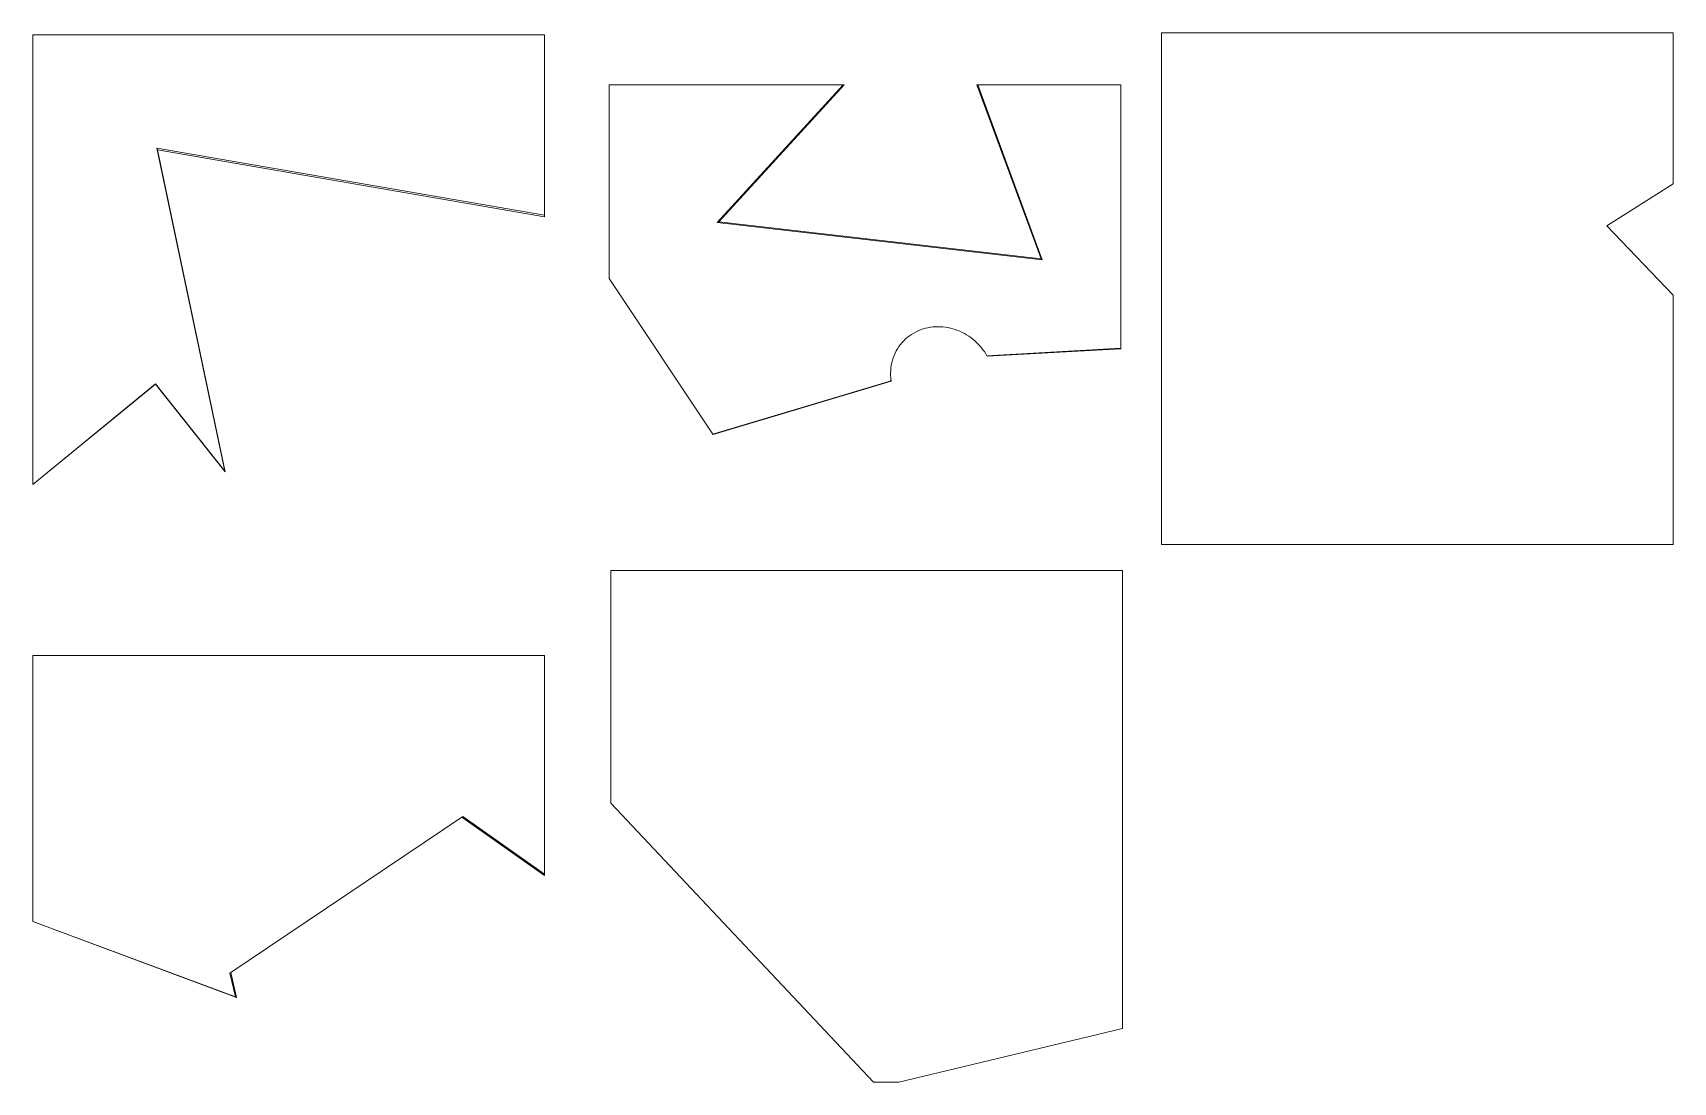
# Model space of a CAD drawing. Header units: inches. Extents: x 0.9 to 46.7, y 17.6 to 46.9.
import ezdxf

# ---------------------------------------------------------------- set-up
doc = ezdxf.new("R2010")
doc.units = ezdxf.units.IN
doc.header["$MEASUREMENT"] = 0

msp = doc.modelspace()

# ---------------------------------------------------------------- linework, layer by layer
at = {"color": 7, "linetype": 'Continuous', "lineweight": 15}
for p, q in [((0.925, 34.258), (0.925, 46.806)), ((0.925, 46.806), (15.2, 46.806)), ((15.2, 46.806), (15.2, 41.77)), ((32.417, 32.584), (32.417, 46.859)), ((32.417, 46.859), (46.692, 46.859)), ((46.692, 46.859), (46.692, 42.646)), ((17.006, 40.003), (17.006, 45.406)), ((17.006, 45.406), (23.532, 45.406)), ((23.532, 45.406), (20.017, 41.569)), ((23.565, 45.406), (20.066, 41.587)), ((23.565, 45.406), (23.532, 45.406)), ((29.057, 40.552), (27.267, 45.406)), ((27.287, 45.406), (27.267, 45.406)), ((29.087, 40.524), (27.287, 45.406)), ((27.287, 45.406), (31.281, 45.406)), ((31.281, 45.406), (31.281, 38.055)), ((15.2, 41.77), (4.384, 43.643)), ((6.279, 34.624), (4.384, 43.643)), ((4.402, 43.593), (4.384, 43.643)), ((15.2, 41.723), (4.402, 43.593)), ((6.291, 34.604), (4.402, 43.593)), ((46.692, 42.646), (44.842, 41.476)), ((15.2, 41.723), (15.2, 41.77)), ((20.066, 41.587), (20.017, 41.569)), ((29.087, 40.524), (20.017, 41.569)), ((29.057, 40.552), (20.066, 41.587)), ((44.842, 41.476), (46.692, 39.54)), ((29.087, 40.524), (29.057, 40.552)), ((19.897, 35.662), (17.006, 40.003)), ((46.692, 39.54), (46.692, 32.584)), ((27.546, 37.846), (31.281, 38.055)), ((27.552, 37.835), (31.281, 38.043)), ((31.281, 38.055), (31.281, 38.043)), ((24.87, 37.148), (19.897, 35.662)), ((24.872, 37.134), (19.909, 35.651)), ((4.348, 37.061), (0.925, 34.258)), ((4.35, 37.054), (0.925, 34.251)), ((4.348, 37.061), (6.279, 34.624)), ((4.348, 37.061), (4.35, 37.054)), ((4.35, 37.054), (6.291, 34.604)), ((19.909, 35.651), (19.897, 35.662)), ((6.279, 34.624), (6.291, 34.604)), ((0.925, 34.258), (0.925, 34.251)), ((46.692, 32.584), (32.417, 32.584)), ((17.054, 25.362), (17.054, 31.85)), ((17.054, 31.85), (31.329, 31.85)), ((31.329, 31.85), (31.329, 19.07)), ((0.925, 29.481), (15.2, 29.481)), ((0.925, 22.061), (0.925, 29.481)), ((15.2, 29.481), (15.2, 23.38)), ((24.384, 17.575), (17.054, 25.362)), ((12.92, 24.985), (6.425, 20.62)), ((15.2, 23.347), (12.896, 24.969)), ((15.2, 23.38), (12.92, 24.985)), ((15.2, 23.347), (15.2, 23.38)), ((0.925, 22.061), (6.58, 19.957)), ((0.925, 22.059), (0.925, 22.061)), ((0.925, 22.059), (6.611, 19.943)), ((6.58, 19.957), (6.425, 20.62)), ((6.611, 19.943), (6.449, 20.636)), ((6.58, 19.957), (6.611, 19.943)), ((31.329, 19.07), (25.09, 17.575)), ((25.09, 17.575), (24.384, 17.575))]:
    msp.add_line(p, q, dxfattribs=at)
msp.add_open_spline([(27.546, 37.846), (27.457, 38.004), (27.221, 38.294), (26.739, 38.587), (26.271, 38.677), (25.897, 38.639), (25.627, 38.554), (25.38, 38.413), (25.24, 38.285), (25.178, 38.214), (25.116, 38.143), (25.007, 37.987), (24.9, 37.725), (24.851, 37.446), (24.856, 37.252), (24.87, 37.154), (24.87, 37.148)], degree=3, knots=[4.332653, 4.332653, 4.332653, 4.332653, 4.712389, 5.105088, 5.497787, 5.694137, 5.890486, 6.086836, 6.283185, 6.283185, 6.283185, 6.479535, 6.675884, 6.872234, 7.068583, 7.080154, 7.080154, 7.080154, 7.080154], dxfattribs=at)
for points in [[(27.552, 37.835), (27.55, 37.839), (27.548, 37.842), (27.546, 37.846)], [(24.872, 37.134), (24.872, 37.139), (24.871, 37.144), (24.87, 37.148)]]:
    msp.add_open_spline(points, degree=3, dxfattribs=at)

doc.saveas('drawing.dxf')
